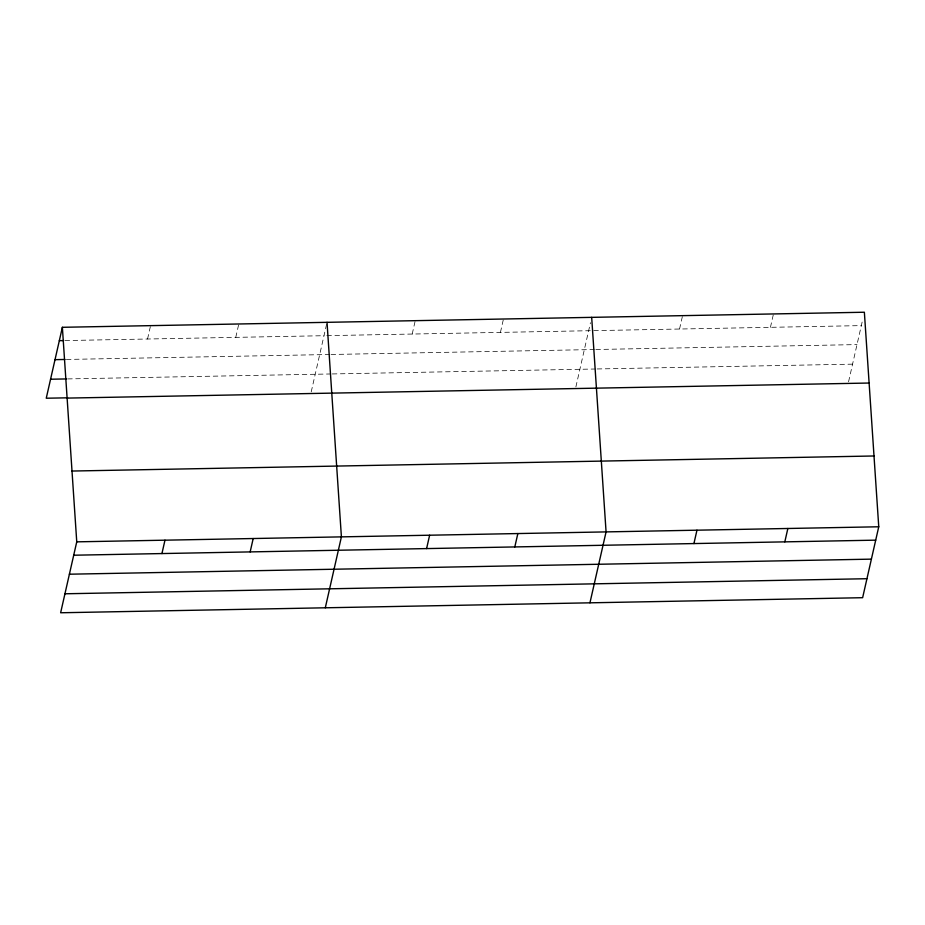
<?xml version="1.0" encoding="UTF-8"?>
<svg xmlns="http://www.w3.org/2000/svg" width="925" height="925" viewBox="0 0 925 925"><rect width="100%" height="100%" fill="white"/><g stroke="black" fill="none" stroke-linecap="round" stroke-linejoin="round"><path stroke-width="0.69" stroke-dasharray="4.62 3.47" d="M147.549 339.012L150.578 325.646M235.759 337.359L238.8 323.981M311.216 391.888L326.722 323.669M412.203 334.041L415.244 320.674M500.425 332.387L503.466 319.009M575.882 386.916L590.462 322.709M679.54 329.022L682.569 315.645M770.433 327.311L773.473 313.945M848.56 381.794L862.539 320.258M65.016 340.562L323.981 335.706M326.826 335.648L861.325 325.612M66.392 359.455L329.624 354.506M331.058 354.483L594.428 349.534M595.873 349.5L857.013 344.597M67.641 378.915L330.873 373.966M332.295 373.943L595.758 368.994M597.192 368.959L852.561 364.161"/><path stroke-width="1.39" d="M62.368 327.3L76.752 541.842L60.634 612.766L862.632 597.7L878.75 526.776L864.366 312.234L62.368 327.3L46.25 398.224L67.594 397.819M161.933 553.566L164.974 540.188M250.155 551.901L253.196 538.535M325.299 607.794L341.406 536.87L327.022 322.328M426.598 548.594L429.628 535.217M514.809 546.929L517.85 533.563M589.953 602.822L606.072 531.898L591.676 317.356M693.923 543.565L696.964 530.198M784.816 541.865L787.857 528.487M59.327 340.678L63.594 340.597M55.014 359.663L64.97 359.478M50.563 379.227L66.218 378.938M67.109 398.097L869.107 383.031M72 471.045L873.998 455.979M76.752 541.842L878.75 526.776M73.711 555.22L875.709 540.154M69.398 574.205L871.396 559.139M64.958 593.781L866.956 578.715"/></g></svg>
